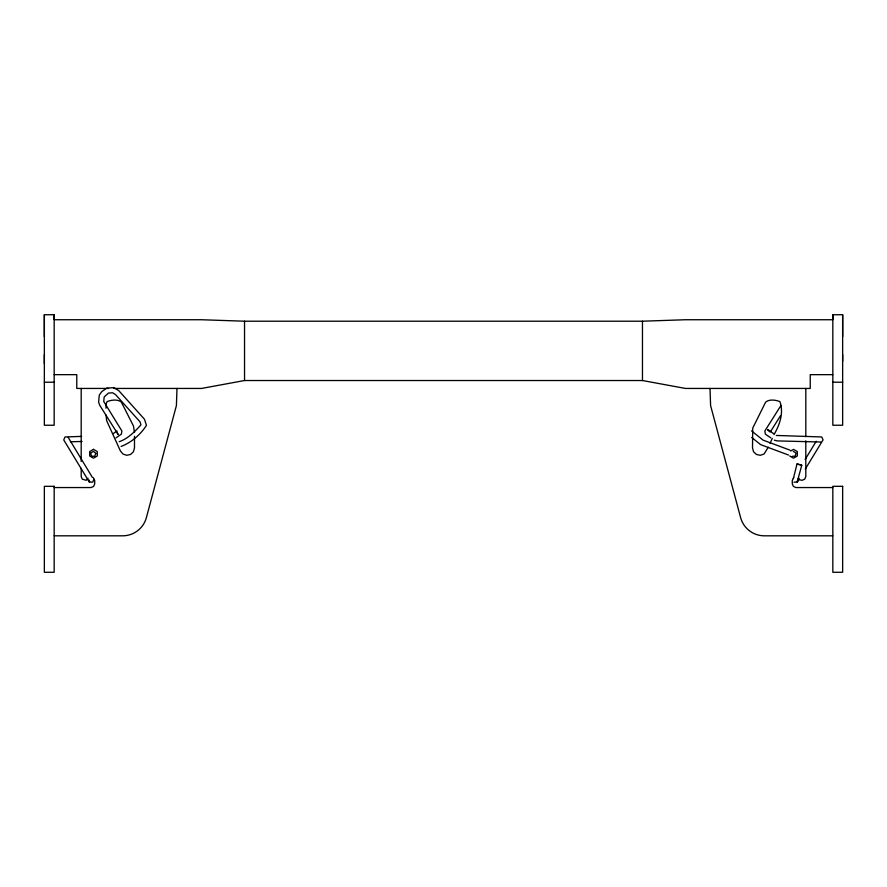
<?xml version="1.0" encoding="UTF-8"?>
<svg xmlns="http://www.w3.org/2000/svg" width="887" height="887" viewBox="0 0 887 887"><rect width="100%" height="100%" fill="white"/><g stroke="black" fill="none" stroke-linecap="round" stroke-linejoin="round"><path stroke-width="1.33" d="M44.35 363.792L44.35 354.589M44.35 336.639L44.35 314.763L54.174 314.708L54.174 425.239L44.35 425.239L44.35 314.708M54.174 319.298L54.174 314.763M81.194 461.462L81.194 388.439M832.826 319.298L832.826 314.763L842.65 314.708L842.65 425.239L832.826 425.239L832.826 314.708M842.65 361.331L842.65 354.589M842.65 336.639L842.65 314.763M793.355 478.592L797.014 463.979L801.793 465.176L797.18 482.018L798.045 478.947M93.878 479.202L92.758 482.173L89.277 482.018L63.742 439.93L65.017 436.958L81.659 436.393M768.297 447.203L764.04 454.011L760.303 455.297L756.434 454.454L753.562 451.749L752.509 447.935L752.73 428.122L765.669 402.077C769.417 398.962 775.67 399.97 779.884 401.578C783.975 412.754 779.728 424.784 774.029 434.586M770.016 443.422L772.311 438.378M793.71 477.594L792.291 480.421L792.291 483.858L793.41 486.442L795.983 487.551L832.826 487.551M88.057 478.237L86.294 480.299L82.303 479.191L81.194 476.618L81.194 468.347M816.24 441.249L805.141 459.477M805.263 469.123L823.069 439.852L821.739 436.958L776.358 435.45M780.992 405.426L764.838 431.015L765.392 434.142L770.792 437.89M780.471 415.77L770.637 431.437M798.743 480.1L797.48 482.018L793.998 482.173M116.729 431.792L118.215 434.586L99.787 405.392L98.623 402.166L99.255 395.181L101.717 391.677L106.628 388.151L113.869 387.619L118.814 390.701L144.47 419.229L146.455 425.328C140.789 434.353 131.343 442.646 121.087 446.427M113.248 433.588L116.973 431.004M115.964 437.89L121.364 434.142L121.907 431.015L103.746 401.501L104.156 396.988L108.425 393.085L112.594 392.775L115.543 394.604L140.002 421.813L140.978 424.829C135.134 431.315 127.883 438.832 119.157 441.715M790.672 451.006L793.543 449.365L797.346 451.583L797.324 455.996L793.499 458.18L789.696 455.962M832.826 374.658L810.23 374.658L810.23 388.439L685.451 388.439L642.465 380.523L244.535 380.523L201.549 388.439L113.791 388.439M792.124 456.361L795.284 456.095L796.016 453.002L793.3 451.361M70.417 441.781L82.059 441.471M54.174 319.741L201.549 319.741L244.535 321.205L642.465 321.205L685.451 319.741L832.826 319.741M54.174 374.658L76.77 374.658L76.77 388.439L108.569 388.439M44.35 382.219L54.174 382.219M832.826 382.219L842.65 382.219M54.174 487.551L91.017 487.551L93.59 486.442L94.709 483.858L94.709 480.421L93.29 477.594M54.174 535.815L122.672 535.815A24.559 24.559 0 0 0 146.388 517.609L176.402 405.603L176.99 388.439M832.826 535.815L764.328 535.815A24.559 24.559 0 0 1 740.612 517.609L710.598 405.603L710.01 388.439M820.73 442.003L777.456 440.917L774.34 440.196M801.715 465.165L797.014 463.979M789.984 450.141L763.053 440.118L751.533 430.882M788.465 455.009L760.625 444.642L751.71 437.468M769.938 431.725L767.654 429.53L773.508 433.588M767.743 429.596L770.027 431.792M88.988 481.264L89.565 482.018L88.999 479.967M68.21 437.413L92.381 477.394M798.943 478.237L799.775 479.878L802.125 480.299L804.697 479.191L805.806 476.618L805.806 440.795M805.806 388.439L805.806 436.659M642.465 321.205L642.465 380.523M244.535 321.205L244.535 380.523M134.491 432.412L133.438 425.971L121.331 402.077C117.583 398.962 111.33 399.97 107.116 401.578L106.008 404.162L106.008 408.208M134.491 436.293L134.491 447.935L133.438 451.749L130.566 454.454L126.697 455.297L122.96 454.011L120.421 450.984L106.662 420.715L106.008 414.961M95.863 453.434L94.632 456.361L91.461 456.095L90.74 453.002L93.457 451.361L95.863 453.434M93.457 449.365L89.654 451.583L89.676 455.996L93.501 458.18L97.304 455.962L97.282 451.55L93.457 449.365M54.174 486.32L44.35 486.32L44.35 572.292L54.174 572.259L54.174 486.32M842.65 486.32L832.826 486.32L832.826 572.292L842.65 572.259L842.65 486.32"/></g></svg>
